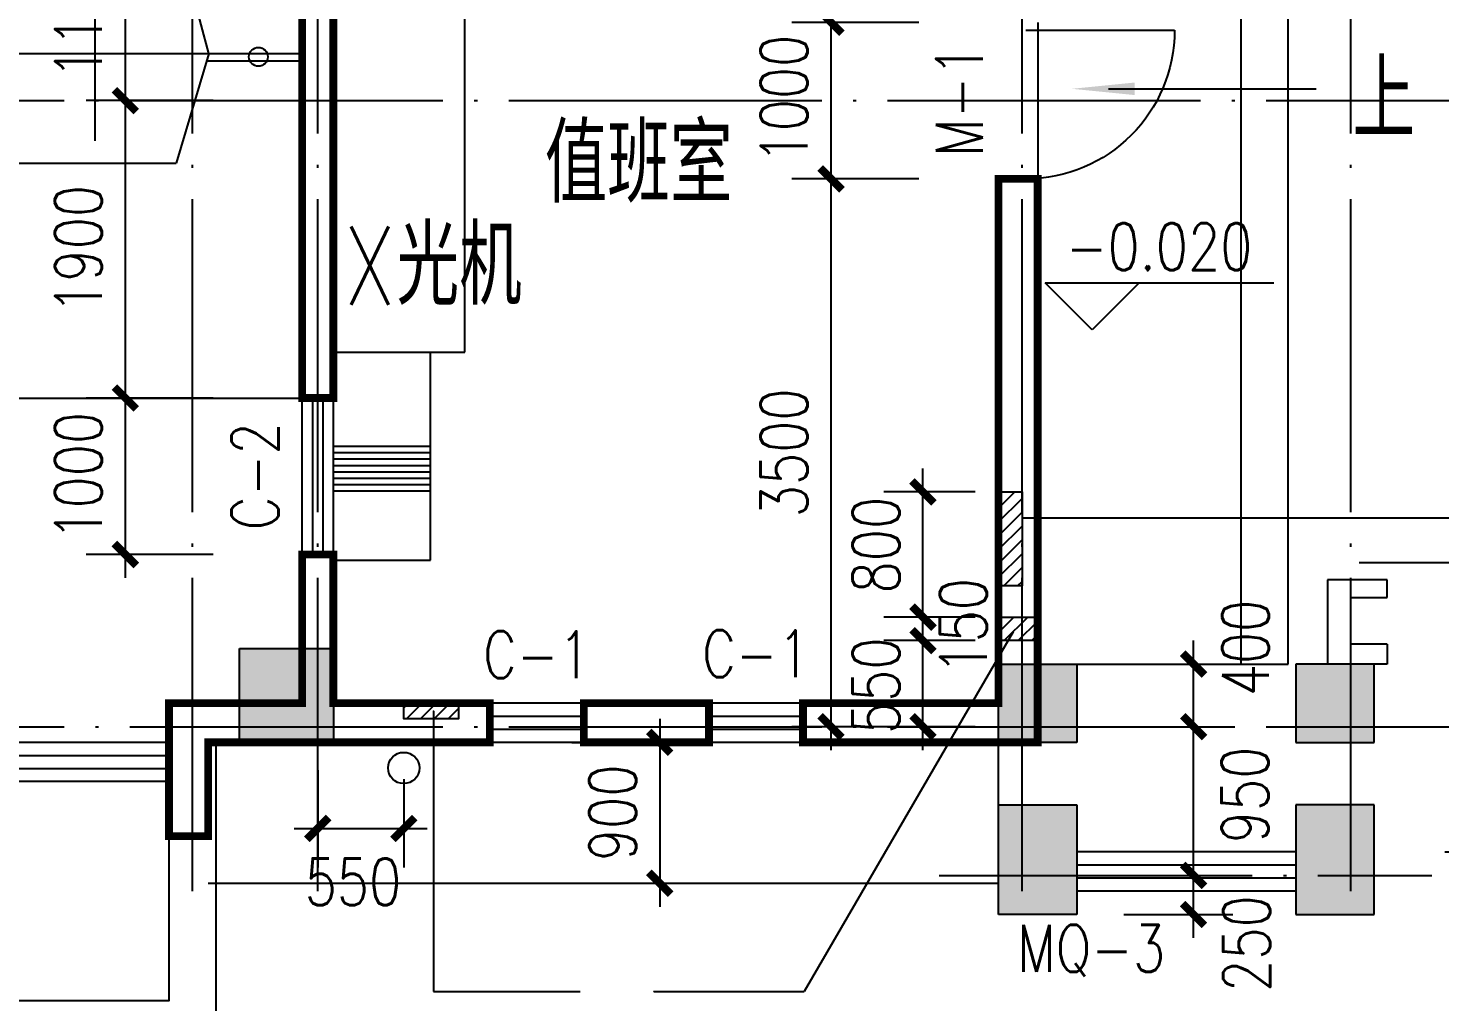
# Model space of a CAD drawing. Extents: x 535358 to 858566, y -185481 to -98609.
# Drawn here: x 730418 to 739437, y -138624 to -132404 of the extents above; entities that cross this region are included whole.
import ezdxf
from ezdxf.enums import TextEntityAlignment as Align

# ---------------------------------------------------------------- set-up
doc = ezdxf.new("R2010")
doc.units = 0
doc.header["$LTSCALE"] = 1000
doc.header["$MEASUREMENT"] = 0
doc.linetypes.add('DOTE', pattern=[2.42, 2, -0.2, 0.02, -0.2])
doc.layers.get('0').update_dxf_attribs({"linetype": 'CONTINUOUS'})
doc.layers.get('DEFPOINTS').update_dxf_attribs({"linetype": 'CONTINUOUS'})
for name, color, linetype in [('APRO', 2, 'CONTINUOUS'), ('COLUMN', 7, 'CONTINUOUS'), ('DOTE', 1, 'DOTE'), ('LEVL', 3, 'CONTINUOUS'), ('PUB_DIM', 3, 'CONTINUOUS'), ('PUB_SYMB', 3, 'CONTINUOUS'), ('PUB_TEXT', 7, 'CONTINUOUS'), ('PUB_WALL', 255, 'CONTINUOUS'), ('ROOF', 4, 'CONTINUOUS'), ('SOLID_HATCH', 251, 'CONTINUOUS'), ('STAIR', 2, 'CONTINUOUS'), ('WALL', 151, 'CONTINUOUS'), ('WINDOW', 2, 'CONTINUOUS'), ('WINDOW_GROUND', 2, 'CONTINUOUS'), ('WINDOW_TEXT', 7, 'CONTINUOUS'), ('变形缝线', 8, 'CONTINUOUS'), ('暖通留洞', 80, 'CONTINUOUS'), ('照明', 3, 'CONTINUOUS')]:
    doc.layers.add(name, color=color, linetype=linetype)
doc.styles.add('-HZTXTSIMPLEX', font='SIMPLEX.shx', dxfattribs={"bigfont": 'HZTXT.shx'})
doc.styles.add('_HZTXT', font='txt.shx', dxfattribs={"width": 0.8, "bigfont": 'HZTXT.shx'})
doc.styles.add('_SIMPLEX', font='SIMPLEX.shx', dxfattribs={"width": 0.8})
doc.styles.add('dim_font', font='SIMPLEX.shx', dxfattribs={"width": 0.8})
doc.styles.add('SIMPLEX', font='SIMPLEX.SHX')
doc.dimstyles.new('DIMN', dxfattribs={"dimtxt": 300, "dimasz": 100, "dimexe": 250, "dimexo": 300, "dimgap": 0, "dimtad": 0, "dimdec": 0, "dimzin": 0, "dimdsep": 46, "dimtxsty": 'dim_font', "dimblk": 'ARCHTICK', "dimcen": 0.09, "dimdle": 150, "dimclrt": 7, "dimazin": 0, "dimtfac": 1, "dimtdec": 0, "dimtix": 1, "dimtmove": 2, "dimatfit": 3, "dimldrblk": 'ARCHTICK', "dimfxl": 1, "dimtvp": 1, "dimtolj": 1, "dimtzin": 0, "dimarcsym": 0})
pattern_1 = [(45, (52328.81, -82158.697), (-44.194174, 44.194174), [])]

# ---------------------------------------------------------------- blocks, each defined once
blk = doc.blocks.new('_wblk')
for p, q in [((-0.5, 0.5), (0.5, 0.5)), ((0.5, 0.1667), (-0.5, 0.1667)), ((0.5, -0.1667), (-0.5, -0.1667)), ((-0.5, -0.5), (0.5, -0.5))]:
    blk.add_line(p, q)
at = {"layer": 'WINDOW_TEXT', "style": 'SIMPLEX', "flags": 9}
blk.add_attdef('A', text='', height=1, dxfattribs=at).set_placement((0, 1.5), align=Align.MIDDLE)
blk = doc.blocks.new('_FZH')
for p, q in [((-0.5, 0.5), (-0.5, -0.5)), ((0.5, 0.5), (-0.5, 0.5)), ((0.5, -0.5), (0.5, 0.5)), ((-0.5, -0.5), (0.5, -0.5))]:
    blk.add_line(p, q)
at = {"layer": 'SOLID_HATCH'}
blk.add_solid([(0.5, 0.5), (0.5, -0.5), (-0.5, 0.5), (-0.5, -0.5)], dxfattribs=at)
blk = doc.blocks.new('_dblk')
blk.add_line((-0.45, 0), (-0.45, -0.95))
blk.add_arc((-0.45, 0), 0.95, 270, 0)
at = {"layer": 'WINDOW_TEXT', "style": 'SIMPLEX', "flags": 9}
blk.add_attdef('A', text='', height=1, dxfattribs=at).set_placement((0, 1.5), align=Align.MIDDLE)
blk = doc.blocks.new('_archtick')
at = {"const_width": 0.5}
blk.add_lwpolyline([(-0.7, -0.7), (0.7, 0.7)], dxfattribs=at)
blk = doc.blocks.new('*D186')
at = {"layer": 'DEFPOINTS', "color": 0, "transparency": 16777216}
for p in [(735547.9, -133366.8), (736409.5, -133366.8), (736409.5, -136866.8)]:
    blk.add_point(p, dxfattribs=at)
at = {"layer": 'PUB_DIM', "color": 0, "lineweight": -2, "transparency": 16777216}
for p, q in [((735547.9, -137016.8), (735547.9, -133216.8)), ((736109.5, -133366.8), (735297.9, -133366.8)), ((736109.5, -136866.8), (735297.9, -136866.8))]:
    blk.add_line(p, q, dxfattribs=at)
at = {"layer": 'PUB_DIM', "color": 0, "lineweight": -2, "transparency": 16777216, "xscale": 100, "yscale": 100, "zscale": 100}
for p, rotation in [((735547.9, -133366.8), 90), ((735547.9, -136866.8), 270)]:
    blk.add_blockref('_archtick', p, dxfattribs=dict(at, rotation=rotation))
at = {"layer": 'PUB_DIM', "color": 7, "transparency": 16777216, "insert": (735247.9, -135116.8), "char_height": 300, "attachment_point": 5, "rotation": 90, "style": 'dim_font'}
blk.add_mtext('\\A1;3500', dxfattribs=at)
blk = doc.blocks.new('_ARROW')
blk.add_solid([(0, 0), (-1, 0.1), (-1, -0.1)])
blk = doc.blocks.new('*D230')
at = {"layer": 'DEFPOINTS', "color": 0, "transparency": 16777216}
for p in [(732268.2, -136843.8), (732818.2, -136902.9), (732818.2, -137516.7)]:
    blk.add_point(p, dxfattribs=at)
at = {"layer": 'PUB_DIM', "color": 0, "lineweight": -2, "transparency": 16777216}
for p, q in [((732268.2, -137143.8), (732268.2, -137766.7)), ((732818.2, -137202.9), (732818.2, -137766.7)), ((732118.2, -137516.7), (732968.2, -137516.7))]:
    blk.add_line(p, q, dxfattribs=at)
at = {"layer": 'PUB_DIM', "color": 0, "lineweight": -2, "transparency": 16777216, "xscale": 100, "yscale": 100, "zscale": 100, "rotation": 180}
blk.add_blockref('_archtick', (732268.2, -137516.7), dxfattribs=at)
at = {"layer": 'PUB_DIM', "color": 0, "lineweight": -2, "transparency": 16777216, "xscale": 100, "yscale": 100, "zscale": 100}
blk.add_blockref('_archtick', (732818.2, -137516.7), dxfattribs=at)
at = {"layer": 'PUB_DIM', "color": 7, "transparency": 16777216, "insert": (732493.2, -137857.9), "char_height": 300, "attachment_point": 5, "style": 'dim_font'}
blk.add_mtext('\\A1;550', dxfattribs=at)
blk = doc.blocks.new('*D231')
at = {"layer": 'DEFPOINTS', "color": 0, "transparency": 16777216}
for p in [(736135.3, -136317.2), (736768.2, -136317.2), (736768.2, -136866.8)]:
    blk.add_point(p, dxfattribs=at)
at = {"layer": 'PUB_DIM', "color": 0, "lineweight": -2, "transparency": 16777216}
for p, q in [((736135.3, -137016.8), (736135.3, -136167.2)), ((736468.2, -136317.2), (735885.3, -136317.2)), ((736468.2, -136866.8), (735885.3, -136866.8))]:
    blk.add_line(p, q, dxfattribs=at)
at = {"layer": 'PUB_DIM', "color": 0, "lineweight": -2, "transparency": 16777216, "xscale": 100, "yscale": 100, "zscale": 100}
for p, rotation in [((736135.3, -136317.2), 90), ((736135.3, -136866.8), 270)]:
    blk.add_blockref('_archtick', p, dxfattribs=dict(at, rotation=rotation))
at = {"layer": 'PUB_DIM', "color": 7, "transparency": 16777216, "insert": (735835.3, -136604.8), "char_height": 300, "attachment_point": 5, "rotation": 90, "style": 'dim_font'}
blk.add_mtext('\\A1;550', dxfattribs=at)
blk = doc.blocks.new('*D232')
at = {"layer": 'DEFPOINTS', "color": 0, "transparency": 16777216}
for p in [(736135.3, -136167.1), (736768.2, -136167.1), (736768.2, -136317.2)]:
    blk.add_point(p, dxfattribs=at)
at = {"layer": 'PUB_DIM', "color": 0, "lineweight": -2, "transparency": 16777216}
for p, q in [((736135.3, -136467.2), (736135.3, -136017.1)), ((736468.2, -136167.1), (735885.3, -136167.1)), ((736468.2, -136317.2), (735885.3, -136317.2))]:
    blk.add_line(p, q, dxfattribs=at)
at = {"layer": 'PUB_DIM', "color": 0, "lineweight": -2, "transparency": 16777216, "xscale": 100, "yscale": 100, "zscale": 100}
for p, rotation in [((736135.3, -136167.1), 90), ((736135.3, -136317.2), 270)]:
    blk.add_blockref('_archtick', p, dxfattribs=dict(at, rotation=rotation))
at = {"layer": 'PUB_DIM', "color": 7, "transparency": 16777216, "insert": (736393.6, -136225.2), "char_height": 300, "attachment_point": 5, "rotation": 90, "style": 'dim_font'}
blk.add_mtext('\\A1;150', dxfattribs=at)
blk = doc.blocks.new('*D233')
at = {"layer": 'DEFPOINTS', "color": 0, "transparency": 16777216}
for p in [(736135.3, -135366.8), (736768.2, -135366.8), (736768.2, -136167.1)]:
    blk.add_point(p, dxfattribs=at)
at = {"layer": 'PUB_DIM', "color": 0, "lineweight": -2, "transparency": 16777216}
for p, q in [((736135.3, -136317.1), (736135.3, -135216.8)), ((736468.2, -135366.8), (735885.3, -135366.8)), ((736468.2, -136167.1), (735885.3, -136167.1))]:
    blk.add_line(p, q, dxfattribs=at)
at = {"layer": 'PUB_DIM', "color": 0, "lineweight": -2, "transparency": 16777216, "xscale": 100, "yscale": 100, "zscale": 100}
for p, rotation in [((736135.3, -135366.8), 90), ((736135.3, -136167.1), 270)]:
    blk.add_blockref('_archtick', p, dxfattribs=dict(at, rotation=rotation))
at = {"layer": 'PUB_DIM', "color": 7, "transparency": 16777216, "insert": (735835.3, -135706.5), "char_height": 300, "attachment_point": 5, "rotation": 90, "style": 'dim_font'}
blk.add_mtext('\\A1;800', dxfattribs=at)
blk = doc.blocks.new('*D235')
at = {"layer": 'DEFPOINTS', "color": 0, "transparency": 16777216}
for p in [(731039.2, -131766.8), (731900.8, -131766.8), (731900.8, -132866.8)]:
    blk.add_point(p, dxfattribs=at)
at = {"layer": 'PUB_DIM', "color": 0, "lineweight": -2, "transparency": 16777216}
for p, q in [((731039.2, -133016.8), (731039.2, -131616.8)), ((731600.8, -131766.8), (730789.2, -131766.8)), ((731600.8, -132866.8), (730789.2, -132866.8))]:
    blk.add_line(p, q, dxfattribs=at)
at = {"layer": 'PUB_DIM', "color": 0, "lineweight": -2, "transparency": 16777216, "xscale": 100, "yscale": 100, "zscale": 100}
for p, rotation in [((731039.2, -131766.8), 90), ((731039.2, -132866.8), 270)]:
    blk.add_blockref('_archtick', p, dxfattribs=dict(at, rotation=rotation))
at = {"layer": 'PUB_DIM', "color": 7, "transparency": 16777216, "insert": (730739.2, -132316.8), "char_height": 300, "attachment_point": 5, "rotation": 90, "style": 'dim_font'}
blk.add_mtext('\\A1;1100', dxfattribs=at)
blk = doc.blocks.new('*D236')
at = {"layer": 'DEFPOINTS', "color": 0, "transparency": 16777216}
for p in [(731039.2, -132866.8), (731900.8, -132866.8), (731900.8, -134766.8)]:
    blk.add_point(p, dxfattribs=at)
at = {"layer": 'PUB_DIM', "color": 0, "lineweight": -2, "transparency": 16777216}
for p, q in [((731039.2, -134916.8), (731039.2, -132716.8)), ((731600.8, -132866.8), (730789.2, -132866.8)), ((731600.8, -134766.8), (730789.2, -134766.8))]:
    blk.add_line(p, q, dxfattribs=at)
at = {"layer": 'PUB_DIM', "color": 0, "lineweight": -2, "transparency": 16777216, "xscale": 100, "yscale": 100, "zscale": 100}
for p, rotation in [((731039.2, -132866.8), 90), ((731039.2, -134766.8), 270)]:
    blk.add_blockref('_archtick', p, dxfattribs=dict(at, rotation=rotation))
at = {"layer": 'PUB_DIM', "color": 7, "transparency": 16777216, "insert": (730739.2, -133816.8), "char_height": 300, "attachment_point": 5, "rotation": 90, "style": 'dim_font'}
blk.add_mtext('\\A1;1900', dxfattribs=at)
blk = doc.blocks.new('*D241')
at = {"layer": 'DEFPOINTS', "color": 0, "transparency": 16777216}
for p in [(733591.7, -136966.8), (733591.7, -137866.8), (734453.2, -137866.8)]:
    blk.add_point(p, dxfattribs=at)
at = {"layer": 'PUB_DIM', "color": 0, "lineweight": -2, "transparency": 16777216}
for p, q in [((734453.2, -136816.8), (734453.2, -138016.8)), ((733891.7, -136966.8), (734703.2, -136966.8)), ((733891.7, -137866.8), (734703.2, -137866.8))]:
    blk.add_line(p, q, dxfattribs=at)
at = {"layer": 'PUB_DIM', "color": 0, "lineweight": -2, "transparency": 16777216, "xscale": 100, "yscale": 100, "zscale": 100}
for p, rotation in [((734453.2, -136966.8), 90), ((734453.2, -137866.8), 270)]:
    blk.add_blockref('_archtick', p, dxfattribs=dict(at, rotation=rotation))
at = {"layer": 'PUB_DIM', "color": 7, "transparency": 16777216, "insert": (734153.2, -137416.8), "char_height": 300, "attachment_point": 5, "rotation": 90, "style": 'dim_font'}
blk.add_mtext('\\A1;900', dxfattribs=at)
blk = doc.blocks.new('*D1133')
at = {"layer": 'DEFPOINTS', "color": 0, "transparency": 16777216}
for p in [(731039.2, -134766.8), (731900.8, -134766.8), (731900.8, -135766.8)]:
    blk.add_point(p, dxfattribs=at)
at = {"layer": 'PUB_DIM', "color": 0, "lineweight": -2, "transparency": 16777216}
for p, q in [((731039.2, -135916.8), (731039.2, -134616.8)), ((731600.8, -134766.8), (730789.2, -134766.8)), ((731600.8, -135766.8), (730789.2, -135766.8))]:
    blk.add_line(p, q, dxfattribs=at)
at = {"layer": 'PUB_DIM', "color": 0, "lineweight": -2, "transparency": 16777216, "xscale": 100, "yscale": 100, "zscale": 100}
for p, rotation in [((731039.2, -134766.8), 90), ((731039.2, -135766.8), 270)]:
    blk.add_blockref('_archtick', p, dxfattribs=dict(at, rotation=rotation))
at = {"layer": 'PUB_DIM', "color": 7, "transparency": 16777216, "insert": (730739.2, -135266.8), "char_height": 300, "attachment_point": 5, "rotation": 90, "style": 'dim_font'}
blk.add_mtext('\\A1;1000', dxfattribs=at)
blk = doc.blocks.new('*D1134')
at = {"layer": 'DEFPOINTS', "color": 0, "transparency": 16777216}
for p in [(735547.9, -132366.8), (736409.5, -132366.8), (736409.5, -133366.8)]:
    blk.add_point(p, dxfattribs=at)
at = {"layer": 'PUB_DIM', "color": 0, "lineweight": -2, "transparency": 16777216}
for p, q in [((735547.9, -133516.8), (735547.9, -132216.8)), ((736109.5, -132366.8), (735297.9, -132366.8)), ((736109.5, -133366.8), (735297.9, -133366.8))]:
    blk.add_line(p, q, dxfattribs=at)
at = {"layer": 'PUB_DIM', "color": 0, "lineweight": -2, "transparency": 16777216, "xscale": 100, "yscale": 100, "zscale": 100}
for p, rotation in [((735547.9, -132366.8), 90), ((735547.9, -133366.8), 270)]:
    blk.add_blockref('_archtick', p, dxfattribs=dict(at, rotation=rotation))
at = {"layer": 'PUB_DIM', "color": 7, "transparency": 16777216, "insert": (735247.9, -132856.8), "char_height": 300, "attachment_point": 5, "rotation": 90, "style": 'dim_font'}
blk.add_mtext('\\A1;1000', dxfattribs=at)
blk = doc.blocks.new('*D1139')
at = {"layer": 'DEFPOINTS', "color": 0, "transparency": 16777216}
for p in [(737205.7, -136866.8), (737864.2, -136866.8), (737197.4, -137816.8)]:
    blk.add_point(p, dxfattribs=at)
at = {"layer": 'PUB_DIM', "color": 0, "lineweight": -2, "transparency": 16777216}
for p, q in [((737864.2, -137966.8), (737864.2, -136716.8)), ((737505.7, -136866.8), (738114.2, -136866.8)), ((737497.4, -137816.8), (738114.2, -137816.8))]:
    blk.add_line(p, q, dxfattribs=at)
at = {"layer": 'PUB_DIM', "color": 0, "lineweight": -2, "transparency": 16777216, "xscale": 100, "yscale": 100, "zscale": 100}
for p, rotation in [((737864.2, -136866.8), 90), ((737864.2, -137816.8), 270)]:
    blk.add_blockref('_archtick', p, dxfattribs=dict(at, rotation=rotation))
at = {"layer": 'PUB_DIM', "color": 7, "transparency": 16777216, "insert": (738192.3, -137302.4), "char_height": 300, "attachment_point": 5, "rotation": 90, "style": 'dim_font'}
blk.add_mtext('\\A1;950', dxfattribs=at)
blk = doc.blocks.new('*D1140')
at = {"layer": 'DEFPOINTS', "color": 0, "transparency": 16777216}
for p in [(737205.7, -136466.8), (737864.2, -136466.8), (737197.4, -136866.8)]:
    blk.add_point(p, dxfattribs=at)
at = {"layer": 'PUB_DIM', "color": 0, "lineweight": -2, "transparency": 16777216}
for p, q in [((737864.2, -137016.8), (737864.2, -136316.8)), ((737505.7, -136466.8), (738114.2, -136466.8)), ((737497.4, -136866.8), (738114.2, -136866.8))]:
    blk.add_line(p, q, dxfattribs=at)
at = {"layer": 'PUB_DIM', "color": 0, "lineweight": -2, "transparency": 16777216, "xscale": 100, "yscale": 100, "zscale": 100}
for p, rotation in [((737864.2, -136466.8), 90), ((737864.2, -136866.8), 270)]:
    blk.add_blockref('_archtick', p, dxfattribs=dict(at, rotation=rotation))
at = {"layer": 'PUB_DIM', "color": 7, "transparency": 16777216, "insert": (738196.1, -136363.8), "char_height": 300, "attachment_point": 5, "rotation": 90, "style": 'dim_font'}
blk.add_mtext('\\A1;400', dxfattribs=at)
blk = doc.blocks.new('*D1138')
at = {"layer": 'DEFPOINTS', "color": 0, "transparency": 16777216}
for p in [(737205.7, -137816.8), (737864.2, -137816.8), (737118.2, -138066.8)]:
    blk.add_point(p, dxfattribs=at)
at = {"layer": 'PUB_DIM', "color": 0, "lineweight": -2, "transparency": 16777216}
for p, q in [((737864.2, -138216.8), (737864.2, -137666.8)), ((737505.7, -137816.8), (738114.2, -137816.8)), ((737418.2, -138066.8), (738114.2, -138066.8))]:
    blk.add_line(p, q, dxfattribs=at)
at = {"layer": 'PUB_DIM', "color": 0, "lineweight": -2, "transparency": 16777216, "xscale": 100, "yscale": 100, "zscale": 100}
for p, rotation in [((737864.2, -137816.8), 90), ((737864.2, -138066.8), 270)]:
    blk.add_blockref('_archtick', p, dxfattribs=dict(at, rotation=rotation))
at = {"layer": 'PUB_DIM', "color": 7, "transparency": 16777216, "insert": (738202.9, -138252.4), "char_height": 300, "attachment_point": 5, "rotation": 90, "style": 'dim_font'}
blk.add_mtext('\\A1;250', dxfattribs=at)
blk = doc.blocks.new('*D1149')
at = {"layer": 'DEFPOINTS', "color": 0, "transparency": 16777216}
for p in [(739256.6, -136866.8), (739915.2, -136866.8), (739169.2, -137666.8)]:
    blk.add_point(p, dxfattribs=at)
at = {"layer": 'PUB_DIM', "color": 0, "lineweight": -2, "transparency": 16777216}
for p, q in [((739915.2, -137816.8), (739915.2, -136716.8)), ((739556.6, -136866.8), (740165.2, -136866.8)), ((739469.2, -137666.8), (740165.2, -137666.8))]:
    blk.add_line(p, q, dxfattribs=at)
at = {"layer": 'PUB_DIM', "color": 0, "lineweight": -2, "transparency": 16777216, "xscale": 100, "yscale": 100, "zscale": 100}
for p, rotation in [((739915.2, -136866.8), 90), ((739915.2, -137666.8), 270)]:
    blk.add_blockref('_archtick', p, dxfattribs=dict(at, rotation=rotation))
at = {"layer": 'PUB_DIM', "color": 7, "transparency": 16777216, "insert": (740201.4, -137224.7), "char_height": 300, "attachment_point": 5, "rotation": 90, "style": 'dim_font'}
blk.add_mtext('\\A1;800', dxfattribs=at)

msp = doc.modelspace()

# ---------------------------------------------------------------- hatches: boundary and pattern name
at = {"layer": '暖通留洞'}
h = msp.add_hatch(dxfattribs=at)
h.set_pattern_fill('ANSI31', color=256, scale=500, style=0)
h.set_pattern_definition(pattern_1)
h.paths.add_polyline_path([(736768.2, -135366.8), (736618.2, -135366.8), (736618.2, -135966.8), (736768.2, -135966.8)])
h = msp.add_hatch(dxfattribs=at)
h.set_pattern_fill('ANSI31', color=256, scale=500, style=0)
h.set_pattern_definition(pattern_1)
h.paths.add_polyline_path([(736768.2, -136167.1), (736618.2, -136167.1), (736618.2, -136317.2), (736768.2, -136317.2)])
h.paths.add_polyline_path([(736868.2, -136167.1), (736768.2, -136167.1), (736768.2, -136249.8), (736868.2, -136249.8)])
h.paths.add_polyline_path([(736868.2, -136249.8), (736768.2, -136249.8), (736768.2, -136317.2), (736868.2, -136317.2)])
at = {"layer": '照明'}
h = msp.add_hatch(dxfattribs=at)
h.set_pattern_fill('ANSI31', color=256, scale=500, style=0)
h.paths.add_polyline_path([(733168.2, -136716.8), (732818.2, -136716.8), (732818.2, -136816.8), (733168.2, -136816.8)])

# ---------------------------------------------------------------- linework, layer by layer
at = {"color": 5}
for p, q in [((731572.2, -132565.1), (731363.7, -131786.8)), ((730847, -133124.3), (730847, -132006)), ((722772.2, -132565.1), (731572.2, -132565.1)), ((731572.2, -132565.1), (731363.7, -133266.8))]:
    msp.add_line(p, q, dxfattribs=at)
for p, q in [((731572.2, -132565.1), (732168.2, -132565.1)), ((732168.2, -132615.1), (731557.3, -132615.1)), ((732988.2, -135803.9), (732988.2, -134473.7)), ((732368.2, -135074.6), (732988.2, -135074.6)), ((732368.2, -135115.4), (732988.2, -135115.4)), ((732368.2, -135156.2), (732988.2, -135156.2)), ((732368.2, -135197), (732988.2, -135197)), ((732368.2, -135237.8), (732988.2, -135237.8)), ((732368.2, -135278.6), (732988.2, -135278.6)), ((732368.2, -135319.4), (732988.2, -135319.4)), ((732368.2, -135360.3), (732988.2, -135360.3)), ((732368.2, -135802.7), (732988.2, -135803.9)), ((738868.9, -136340.1), (738868.9, -136040.9)), ((738868.9, -136340.1), (738868.9, -136040.9))]:
    msp.add_line(p, q)
at = {"color": 0}
for p, q in [((739101.7, -135928), (738719, -135928)), ((739101.7, -135928), (738719, -135928)), ((738719, -135928), (738719, -136466.8)), ((738868.9, -136040.9), (739101.7, -136040.9)), ((738868.9, -136040.9), (739101.7, -136040.9)), ((739101.7, -136340.1), (738868.9, -136340.1)), ((739101.7, -136340.1), (738868.9, -136340.1)), ((739101.7, -136466.8), (738719, -136466.8)), ((739101.7, -136466.8), (738719, -136466.8))]:
    msp.add_line(p, q, dxfattribs=at)
msp.add_lwpolyline([(733208.2, -134473.7), (733208.2, -131903.7), (732368.2, -131903.7), (732368.2, -134473.7)], close=True)
at = {"color": 5}
msp.add_lwpolyline([(729580.7, -133266.8), (731363.7, -133266.8)], dxfattribs=at)
msp.add_circle((731889, -132587.1), 60)
at = {"layer": 'APRO'}
for points in [[(736618.2, -137866.8), (736618.2, -136966.8)], [(731568.2, -137866.8), (736618.2, -137866.8)]]:
    msp.add_lwpolyline(points, dxfattribs=at)
at = {"layer": 'DOTE'}
for p, q in [((731468.2, -137916.8), (731468.2, -126583.5)), ((732268.2, -137916.8), (732268.2, -126583.5)), ((736768.2, -137916.8), (736768.2, -126583.5)), ((738868.2, -137916.8), (738868.2, -126583.5)), ((718968.2, -132866.8), (748568.2, -132866.8)), ((738921.4, -135816.8), (748268.2, -135816.8)), ((718968.2, -136866.8), (748568.2, -136866.8)), ((736238.3, -137816.8), (739386.2, -137816.8))]:
    msp.add_line(p, q, dxfattribs=at)
at = {"layer": 'LEVL'}
for p, q in [((737215.6, -134331), (736915.6, -134031)), ((736915.6, -134031), (737515.6, -134031)), ((737515.6, -134031), (737215.6, -134331)), ((737215.6, -134031), (738376.3, -134031))]:
    msp.add_line(p, q, dxfattribs=at)
at = {"layer": 'PUB_DIM', "color": 0}
for p, q in [((739101.7, -136040.9), (739101.7, -135928)), ((739101.7, -136040.9), (739101.7, -135928)), ((739101.7, -136340.1), (739101.7, -136466.8)), ((739101.7, -136340.1), (739101.7, -136466.8))]:
    msp.add_line(p, q, dxfattribs=at)
at = {"layer": 'PUB_SYMB'}
msp.add_lwpolyline([(737320.5, -132791.4), (738646.5, -132791.4)], dxfattribs=at)
at = {"layer": 'PUB_WALL', "const_width": 50}
for points in [[(732168.2, -131766.8), (732168.2, -134766.8), (732368.2, -134766.8), (732368.2, -131766.8)], [(735368.2, -136716.8), (736618.2, -136716.8), (736618.2, -133366.8), (736868.2, -133366.8), (736868.2, -136966.8), (735368.2, -136966.8)], [(731568.2, -137566.8), (731318.2, -137566.8), (731318.2, -137216.8), (731318.2, -136966.8), (731318.2, -136716.8), (732168.2, -136716.8), (732168.2, -135766.8), (732368.2, -135766.8), (732368.2, -136716.8), (733368.2, -136716.8), (733368.2, -136966.8), (731568.2, -136966.8), (731568.2, -137216.8)], [(733968.2, -136716.8), (734768.2, -136716.8), (734768.2, -136966.8), (733968.2, -136966.8)]]:
    msp.add_lwpolyline(points, close=True, dxfattribs=at)
at = {"layer": 'ROOF'}
msp.add_circle((732817.7, -137130.7), 100, dxfattribs=at)
at = {"layer": 'STAIR'}
for points in [[(738168.2, -136466.8), (738168.2, -129266.8)], [(738468.2, -136466.8), (738468.2, -129266.8)], [(738468.2, -136466.8), (738468.2, -129266.8)], [(737118.2, -136466.8), (738468.2, -136466.8)], [(721018.2, -136966.8), (721018.2, -138916.8), (731618.2, -138916.8), (731618.2, -136966.8)], [(721318.2, -137566.8), (721318.2, -138616.8), (731318.2, -138616.8), (731318.2, -137566.8)]]:
    msp.add_lwpolyline(points, dxfattribs=at)
at = {"layer": 'WALL'}
for p, q in [((732168.2, -131766.8), (732168.2, -134766.8)), ((732368.2, -131766.8), (732368.2, -134766.8)), ((736618.2, -133366.8), (736618.2, -136716.8)), ((736618.2, -133366.8), (736868.2, -133366.8)), ((736868.2, -133366.8), (736868.2, -136966.8)), ((732168.2, -134766.8), (732368.2, -134766.8)), ((732168.2, -135766.8), (732168.2, -136716.8)), ((732168.2, -135766.8), (732368.2, -135766.8)), ((732368.2, -135766.8), (732368.2, -136716.8)), ((731318.2, -136716.8), (731318.2, -136966.8)), ((732168.2, -136716.8), (731318.2, -136716.8)), ((733368.2, -136716.8), (732368.2, -136716.8)), ((733368.2, -136716.8), (733368.2, -136966.8)), ((733968.2, -136716.8), (733968.2, -136966.8)), ((734768.2, -136716.8), (733968.2, -136716.8)), ((734768.2, -136716.8), (734768.2, -136966.8)), ((736618.2, -136716.8), (735368.2, -136716.8)), ((735368.2, -136716.8), (735368.2, -136966.8)), ((731318.2, -137216.8), (731318.2, -136966.8)), ((731568.2, -136966.8), (731568.2, -137216.8)), ((733368.2, -136966.8), (731568.2, -136966.8)), ((734768.2, -136966.8), (733968.2, -136966.8)), ((736868.2, -136966.8), (735368.2, -136966.8)), ((731318.2, -137216.8), (731318.2, -137566.8)), ((731568.2, -137216.8), (731568.2, -137566.8)), ((731568.2, -137566.8), (731318.2, -137566.8))]:
    msp.add_line(p, q, dxfattribs=at)
at = {"layer": 'WINDOW_GROUND'}
msp.add_lwpolyline([(736868.2, -132366.8), (736868.2, -133366.8)], dxfattribs=at)
at = {"layer": '变形缝线', "color": 0}
msp.add_line((729709.6, -134766.8), (732168.2, -134766.8), dxfattribs=at)
at = {"layer": '暖通留洞'}
for points in [[(736768.2, -135532.5), (736768.2, -135532.5), (742279.3, -135532.5)], [(736618.2, -136317.2), (736618.2, -136167.1), (736868.2, -136167.1), (736868.2, -136317.2), (736618.2, -136317.2)], [(736711.6, -136260.5), (736711.6, -136260.5), (735376.7, -138559.4)], [(733008.3, -136768.1), (733008.3, -136768.1), (733008.3, -138559.4)], [(733008.3, -138559.4), (733008.3, -138559.4), (733946, -138559.4)], [(734415.1, -138559.4), (734415.1, -138559.4), (735376.7, -138559.4)]]:
    msp.add_lwpolyline(points, dxfattribs=at)
at = {"layer": '照明'}
for points in [[(736618.2, -135366.8), (736768.2, -135366.8), (736768.2, -135966.8), (736618.2, -135966.8)], [(732818.2, -136716.8), (733168.2, -136716.8), (733168.2, -136816.8), (732818.2, -136816.8)]]:
    msp.add_lwpolyline(points, close=True, dxfattribs=at)

# ---------------------------------------------------------------- block references
at = {"layer": 'COLUMN', "rotation": 180}
for p, xscale, yscale, zscale in [((732068.2, -136666.8), -600, 600, 600), ((736868.2, -136716.8), -500, 500, 500), ((738768.2, -136716.8), 500, 500, 500), ((736868.2, -137716.8), -500, 700, 500), ((738768.2, -137716.8), 500, 700, 500)]:
    msp.add_blockref('_FZH', p, dxfattribs=dict(at, xscale=xscale, yscale=yscale, zscale=zscale))
at = {"layer": 'PUB_SYMB', "xscale": -400, "yscale": 400, "zscale": 400}
msp.add_blockref('_ARROW', (737088.3, -132791.3), dxfattribs=at)
at = {"layer": 'WINDOW'}
ref = msp.add_blockref('_dblk', (736793.2, -132866.8), dxfattribs=dict(at, xscale=-1000, yscale=1000, zscale=2100, rotation=90))
ref.add_attrib('A', 'M-1', dxfattribs={"layer": 'WINDOW_TEXT', "height": 300, "rotation": 90, "style": '_SIMPLEX', "width": 0.8, "flags": 8}).set_placement((736368.2, -132866.8), align=Align.MIDDLE)
ref = msp.add_blockref('_wblk', (732268.2, -135266.8), dxfattribs=dict(at, xscale=1000, yscale=200, zscale=1500, rotation=90))
ref.add_attrib('A', 'C-2', dxfattribs={"layer": 'WINDOW_TEXT', "height": 300, "rotation": 90, "style": '_SIMPLEX', "width": 0.8, "flags": 8}).set_placement((731868.2, -135266.8), align=Align.MIDDLE)
ref = msp.add_blockref('_wblk', (733668.2, -136841.8), dxfattribs=dict(at, xscale=600, yscale=250, zscale=1500, rotation=180))
ref.add_attrib('A', 'C-1', dxfattribs={"layer": 'WINDOW_TEXT', "height": 300, "style": '_SIMPLEX', "width": 0.8, "flags": 8}).set_placement((733668.2, -136406.7), align=Align.MIDDLE)
ref = msp.add_blockref('_wblk', (735068.2, -136841.8), dxfattribs=dict(at, xscale=600, yscale=250, zscale=1500, rotation=180))
ref.add_attrib('A', 'C-1', dxfattribs={"layer": 'WINDOW_TEXT', "height": 300, "style": '_SIMPLEX', "width": 0.8, "flags": 8}).set_placement((735068.2, -136400.8), align=Align.MIDDLE)
at = {"layer": 'WINDOW', "xscale": 1000, "yscale": 250.0000000000582, "zscale": 1500, "rotation": 180}
msp.add_blockref('_wblk', (730818.2, -137091.8), dxfattribs=at)
at = {"layer": 'WINDOW'}
ref = msp.add_blockref('_wblk', (737818.2, -137791.8), dxfattribs=dict(at, xscale=-1400, yscale=250.0000000000582, zscale=1500))
ref.add_attrib('A', 'MQ-3', dxfattribs={"layer": 'WINDOW_TEXT', "height": 300, "style": '_SIMPLEX', "width": 0.8, "flags": 8}).set_placement((737210.1, -138298.1), align=Align.MIDDLE)

# ---------------------------------------------------------------- texts
at = {"style": '_HZTXT', "width": 0.8}
msp.add_text('值班室', height=500, dxfattribs=at).set_placement((733718.7, -133518.9))
at = {"layer": 'LEVL', "color": 7, "insert": (737643.5, -133800.4), "char_height": 300, "attachment_point": 5, "style": 'dim_font'}
msp.add_mtext('-0.020', dxfattribs=at)
at = {"layer": 'PUB_TEXT', "width": 0.8}
for s, style, p in [('上', '_HZTXT', (738879.4, -133107.9, -295)), ('X光机', '-HZTXTSIMPLEX', (732429.4, -134171.4))]:
    msp.add_text(s, height=500, dxfattribs=dict(at, style=style)).set_placement(p)

# ---------------------------------------------------------------- dimensions: what is measured, and where the dimension line sits
at = {"layer": 'PUB_DIM', "color": 30}
for base, p1, p2, angle, picture, middle in [((731039.2, -131766.8), (731900.8, -132866.8), (731900.8, -131766.8), 90, '*D235', (730739.2, -132316.8)), ((731039.2, -132866.8), (731900.8, -134766.8), (731900.8, -132866.8), 90, '*D236', (730739.2, -133816.8)), ((735547.9, -133366.8), (736409.5, -136866.8), (736409.5, -133366.8), 90, '*D186', (735247.9, -135116.8)), ((731039.2, -134766.8), (731900.8, -135766.8), (731900.8, -134766.8), 90, '*D1133', (730739.2, -135266.8)), ((734453.2, -137866.8), (733591.7, -136966.8), (733591.7, -137866.8), 270, '*D241', (734153.2, -137416.8))]:
    dim = msp.add_linear_dim(base=base, p1=p1, p2=p2, angle=angle, dimstyle='DIMN', dxfattribs=at)
    dim.commit()
    dim.dimension.update_dxf_attribs({"geometry": picture, "text_midpoint": middle})
for base, p1, p2, angle, picture, middle in [((735547.9, -132366.8), (736409.5, -133366.8), (736409.5, -132366.8), 90, '*D1134', (735247.9, -132856.8)), ((736135.3, -135366.8), (736768.2, -136167.1), (736768.2, -135366.8), 90, '*D233', (735835.3, -135706.5)), ((736135.3, -136167.1), (736768.2, -136317.2), (736768.2, -136167.1), 90, '*D232', (736393.6, -136225.2)), ((737864.2, -136466.8), (737197.4, -136866.8), (737205.7, -136466.8), 270, '*D1140', (738196.1, -136363.8)), ((736135.3, -136317.2), (736768.2, -136866.8), (736768.2, -136317.2), 90, '*D231', (735835.3, -136604.8)), ((737864.2, -136866.8), (737197.4, -137816.8), (737205.7, -136866.8), 270, '*D1139', (738192.3, -137302.4)), ((739915.2, -136866.8), (739169.2, -137666.8), (739256.6, -136866.8), 270, '*D1149', (740201.4, -137224.7)), ((737864.2, -137816.8), (737118.2, -138066.8), (737205.7, -137816.8), 270, '*D1138', (738202.9, -138252.4))]:
    dim = msp.add_linear_dim(base=base, p1=p1, p2=p2, angle=angle, dimstyle='DIMN', dxfattribs=at)
    dim.commit()
    dim.dimension.update_dxf_attribs({"geometry": picture, "text_midpoint": middle, "dimtype": 160})
dim = msp.add_linear_dim(base=(732818.2, -137516.7), p1=(732268.2, -136843.8), p2=(732818.2, -136902.9), dimstyle='DIMN', dxfattribs=at)
dim.commit()
dim.dimension.update_dxf_attribs({"geometry": '*D230', "text_midpoint": (732493.2, -137857.9), "dimtype": 160})

doc.saveas('drawing.dxf')
